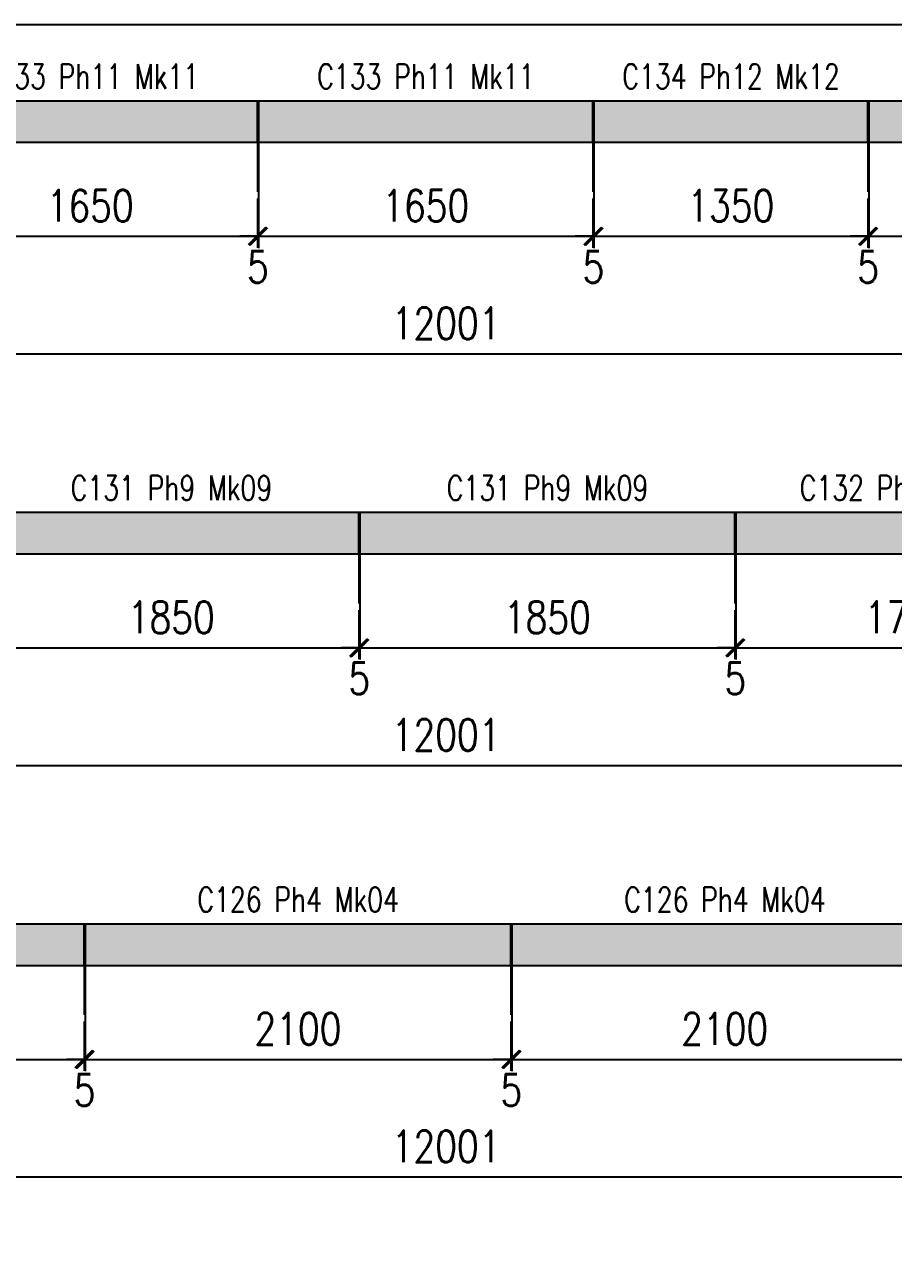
# Model space of a CAD drawing. Header units: millimetres. Extents: x -56 to 421004, y -1 to 91234.
# Drawn here: x 142678 to 146962, y 71747 to 77834 of the extents above; entities that cross this region are included whole.
import ezdxf
from ezdxf.enums import TextEntityAlignment as Align

# ---------------------------------------------------------------- set-up
doc = ezdxf.new("R2010")
doc.units = ezdxf.units.MM
doc.styles.add('EasyCutStyle', font='romans.shx', dxfattribs={"width": 0.8})
doc.styles.add('EasyCutStyleOptimezeBars', font='Romans.shx', dxfattribs={"width": 0.8})
doc.dimstyles.new('EasyCutDimOptimezeBars', dxfattribs={"dimscale": 57.971, "dimtxt": 2.7, "dimasz": 1.5, "dimexe": 1, "dimexo": 0, "dimgap": 1.25, "dimtad": 1, "dimdec": 1, "dimrnd": 0.5, "dimzin": 12, "dimdsep": 46, "dimtxsty": 'EasyCutStyleOptimezeBars', "dimblk": 'ARCHTICK', "dimblk1": 'ARCHTICK', "dimblk2": 'ARCHTICK', "dimcen": 1, "dimdle": 1, "dimclrd": 1, "dimclre": 1, "dimclrt": 3, "dimadec": 3, "dimazin": 0, "dimtfac": 1, "dimtdec": 1, "dimtix": 1, "dimtmove": 0, "dimatfit": 3, "dimfxl": 1, "dimtfill": 1, "dimtolj": 1, "dimtzin": 0, "dimarcsym": 0})

# ---------------------------------------------------------------- blocks, each defined once
blk = doc.blocks.new('_ArchTick')
at = {"color": 0, "linetype": 'ByBlock', "const_width": 0.15}
blk.add_lwpolyline([(-0.5, -0.5), (0.5, 0.5)], dxfattribs=at)
blk = doc.blocks.new('*D722')
at = {"color": 1, "lineweight": -2}
for p, q in [((142175.9, 77254.4), (142175.9, 76732.6)), ((143825.9, 77254.4), (143825.9, 76732.6)), ((142117.9, 76790.6), (143883.9, 76790.6))]:
    blk.add_line(p, q, dxfattribs=at)
at = {"layer": 'Defpoints', "color": 0}
for p in [(142175.9, 77254.4), (143825.9, 77254.4), (143825.9, 76790.6)]:
    blk.add_point(p, dxfattribs=at)
at = {"color": 1, "lineweight": -2, "xscale": 86.9637, "yscale": 86.9637, "zscale": 86.9637, "rotation": 180}
blk.add_blockref('_ArchTick', (142175.9, 76790.6), dxfattribs=at)
at = {"color": 1, "lineweight": -2, "xscale": 86.9637, "yscale": 86.9637, "zscale": 86.9637}
blk.add_blockref('_ArchTick', (143825.9, 76790.6), dxfattribs=at)
at = {"color": 3, "insert": (143000.9, 76941.3), "char_height": 156.53, "attachment_point": 5, "style": 'EasyCutStyleOptimezeBars', "bg_fill": 3, "box_fill_scale": 1.1, "bg_fill_color": 256, "bg_fill_true_color": 13158600, "bg_fill_transparency": 9501052}
blk.add_mtext('\\A1;1650', dxfattribs=at)
blk = doc.blocks.new('*D723')
at = {"color": 1, "lineweight": -2}
for p, q in [((143825.9, 77254.4), (143825.9, 76732.6)), ((143830.9, 77254.4), (143830.9, 76732.6)), ((143825.9, 76790.6), (143738.9, 76790.6)), ((143825.9, 76790.6), (143830.9, 76790.6)), ((143830.9, 76790.6), (143917.9, 76790.6))]:
    blk.add_line(p, q, dxfattribs=at)
at = {"layer": 'Defpoints', "color": 0}
for p in [(143825.9, 77254.4), (143830.9, 77254.4), (143830.9, 76790.6)]:
    blk.add_point(p, dxfattribs=at)
at = {"color": 1, "lineweight": -2, "xscale": 86.9637, "yscale": 86.9637, "zscale": 86.9637}
blk.add_blockref('_ArchTick', (143825.9, 76790.6), dxfattribs=at)
at = {"color": 1, "lineweight": -2, "xscale": 86.9637, "yscale": 86.9637, "zscale": 86.9637, "rotation": 180}
blk.add_blockref('_ArchTick', (143830.9, 76790.6), dxfattribs=at)
at = {"color": 3, "char_height": 156.53, "attachment_point": 5, "style": 'EasyCutStyleOptimezeBars', "bg_fill": 3, "box_fill_scale": 1.1, "bg_fill_color": 256, "bg_fill_true_color": 13158600}
for s, insert, bg_fill_transparency in [('\\A1;', (143828.4, 76993.5), 10895408), ('\\A1;5', (143828.4, 76639.8), 9501092)]:
    blk.add_mtext(s, dxfattribs=dict(at, insert=insert, bg_fill_transparency=bg_fill_transparency))
blk = doc.blocks.new('*D724')
at = {"color": 1, "lineweight": -2}
for p, q in [((143830.9, 77254.4), (143830.9, 76732.6)), ((145480.9, 77254.4), (145480.9, 76732.6)), ((143772.9, 76790.6), (145538.9, 76790.6))]:
    blk.add_line(p, q, dxfattribs=at)
at = {"layer": 'Defpoints', "color": 0}
for p in [(143830.9, 77254.4), (145480.9, 77254.4), (145480.9, 76790.6)]:
    blk.add_point(p, dxfattribs=at)
at = {"color": 1, "lineweight": -2, "xscale": 86.9637, "yscale": 86.9637, "zscale": 86.9637, "rotation": 180}
blk.add_blockref('_ArchTick', (143830.9, 76790.6), dxfattribs=at)
at = {"color": 1, "lineweight": -2, "xscale": 86.9637, "yscale": 86.9637, "zscale": 86.9637}
blk.add_blockref('_ArchTick', (145480.9, 76790.6), dxfattribs=at)
at = {"color": 3, "insert": (144655.9, 76941.3), "char_height": 156.53, "attachment_point": 5, "style": 'EasyCutStyleOptimezeBars', "bg_fill": 3, "box_fill_scale": 1.1, "bg_fill_color": 256, "bg_fill_true_color": 13158600, "bg_fill_transparency": 10910204}
blk.add_mtext('\\A1;1650', dxfattribs=at)
blk = doc.blocks.new('*D725')
at = {"color": 1, "lineweight": -2}
for p, q in [((145480.9, 77254.4), (145480.9, 76732.6)), ((145485.9, 77254.4), (145485.9, 76732.6)), ((145480.9, 76790.6), (145393.9, 76790.6)), ((145480.9, 76790.6), (145485.9, 76790.6)), ((145485.9, 76790.6), (145572.9, 76790.6))]:
    blk.add_line(p, q, dxfattribs=at)
at = {"layer": 'Defpoints', "color": 0}
for p in [(145480.9, 77254.4), (145485.9, 77254.4), (145485.9, 76790.6)]:
    blk.add_point(p, dxfattribs=at)
at = {"color": 1, "lineweight": -2, "xscale": 86.9637, "yscale": 86.9637, "zscale": 86.9637}
blk.add_blockref('_ArchTick', (145480.9, 76790.6), dxfattribs=at)
at = {"color": 1, "lineweight": -2, "xscale": 86.9637, "yscale": 86.9637, "zscale": 86.9637, "rotation": 180}
blk.add_blockref('_ArchTick', (145485.9, 76790.6), dxfattribs=at)
at = {"color": 3, "char_height": 156.53, "attachment_point": 5, "style": 'EasyCutStyleOptimezeBars', "bg_fill": 3, "box_fill_scale": 1.1, "bg_fill_color": 256, "bg_fill_true_color": 13158600}
for s, insert, bg_fill_transparency in [('\\A1;', (145483.4, 76993.5), 9501568), ('\\A1;5', (145483.4, 76639.8), 0)]:
    blk.add_mtext(s, dxfattribs=dict(at, insert=insert, bg_fill_transparency=bg_fill_transparency))
blk = doc.blocks.new('*D726')
at = {"color": 1, "lineweight": -2}
for p, q in [((145485.9, 77254.4), (145485.9, 76732.6)), ((146835.9, 77254.4), (146835.9, 76732.6)), ((145427.9, 76790.6), (146893.9, 76790.6))]:
    blk.add_line(p, q, dxfattribs=at)
at = {"layer": 'Defpoints', "color": 0}
for p in [(145485.9, 77254.4), (146835.9, 77254.4), (146835.9, 76790.6)]:
    blk.add_point(p, dxfattribs=at)
at = {"color": 1, "lineweight": -2, "xscale": 86.9637, "yscale": 86.9637, "zscale": 86.9637, "rotation": 180}
blk.add_blockref('_ArchTick', (145485.9, 76790.6), dxfattribs=at)
at = {"color": 1, "lineweight": -2, "xscale": 86.9637, "yscale": 86.9637, "zscale": 86.9637}
blk.add_blockref('_ArchTick', (146835.9, 76790.6), dxfattribs=at)
at = {"color": 3, "insert": (146160.9, 76941.3), "char_height": 156.53, "attachment_point": 5, "style": 'EasyCutStyleOptimezeBars', "bg_fill": 3, "box_fill_scale": 1.1, "bg_fill_color": 256, "bg_fill_true_color": 13158600, "bg_fill_transparency": 10922368}
blk.add_mtext('\\A1;1350', dxfattribs=at)
blk = doc.blocks.new('*D727')
at = {"color": 1, "lineweight": -2}
for p, q in [((146835.9, 77254.4), (146835.9, 76732.6)), ((146840.9, 77254.4), (146840.9, 76732.6)), ((146835.9, 76790.6), (146748.9, 76790.6)), ((146835.9, 76790.6), (146840.9, 76790.6)), ((146840.9, 76790.6), (146927.9, 76790.6))]:
    blk.add_line(p, q, dxfattribs=at)
at = {"layer": 'Defpoints', "color": 0}
for p in [(146835.9, 77254.4), (146840.9, 77254.4), (146840.9, 76790.6)]:
    blk.add_point(p, dxfattribs=at)
at = {"color": 1, "lineweight": -2, "xscale": 86.9637, "yscale": 86.9637, "zscale": 86.9637}
blk.add_blockref('_ArchTick', (146835.9, 76790.6), dxfattribs=at)
at = {"color": 1, "lineweight": -2, "xscale": 86.9637, "yscale": 86.9637, "zscale": 86.9637, "rotation": 180}
blk.add_blockref('_ArchTick', (146840.9, 76790.6), dxfattribs=at)
at = {"color": 3, "char_height": 156.53, "attachment_point": 5, "style": 'EasyCutStyleOptimezeBars', "bg_fill": 3, "box_fill_scale": 1.1, "bg_fill_color": 256, "bg_fill_true_color": 13158600}
for s, insert, bg_fill_transparency in [('\\A1;', (146838.4, 76993.5), 10931644), ('\\A1;5', (146838.4, 76639.8), 10928192)]:
    blk.add_mtext(s, dxfattribs=dict(at, insert=insert, bg_fill_transparency=bg_fill_transparency))
blk = doc.blocks.new('*D728')
at = {"color": 1, "lineweight": -2}
for p, q in [((146840.9, 77254.4), (146840.9, 76732.6)), ((148190.9, 77254.4), (148190.9, 76732.6)), ((146782.9, 76790.6), (148248.9, 76790.6))]:
    blk.add_line(p, q, dxfattribs=at)
at = {"layer": 'Defpoints', "color": 0}
for p in [(146840.9, 77254.4), (148190.9, 77254.4), (148190.9, 76790.6)]:
    blk.add_point(p, dxfattribs=at)
at = {"color": 1, "lineweight": -2, "xscale": 86.9637, "yscale": 86.9637, "zscale": 86.9637, "rotation": 180}
blk.add_blockref('_ArchTick', (146840.9, 76790.6), dxfattribs=at)
at = {"color": 1, "lineweight": -2, "xscale": 86.9637, "yscale": 86.9637, "zscale": 86.9637}
blk.add_blockref('_ArchTick', (148190.9, 76790.6), dxfattribs=at)
at = {"color": 3, "insert": (147515.9, 76941.3), "char_height": 156.53, "attachment_point": 5, "style": 'EasyCutStyleOptimezeBars', "bg_fill": 3, "box_fill_scale": 1.1, "bg_fill_color": 256, "bg_fill_true_color": 13158600, "bg_fill_transparency": 4259909}
blk.add_mtext('\\A1;1350', dxfattribs=at)
blk = doc.blocks.new('*D734')
at = {"color": 1, "lineweight": -2}
for p, q in [((138755.9, 77254.4), (138755.9, 76152.8)), ((150756.9, 77254.4), (150756.9, 76152.8)), ((138697.9, 76210.8), (150814.9, 76210.8))]:
    blk.add_line(p, q, dxfattribs=at)
at = {"layer": 'Defpoints', "color": 0}
for p in [(138755.9, 77254.4), (150756.9, 77254.4), (150756.9, 76210.8)]:
    blk.add_point(p, dxfattribs=at)
at = {"color": 1, "lineweight": -2, "xscale": 86.9637, "yscale": 86.9637, "zscale": 86.9637, "rotation": 180}
blk.add_blockref('_ArchTick', (138755.9, 76210.8), dxfattribs=at)
at = {"color": 1, "lineweight": -2, "xscale": 86.9637, "yscale": 86.9637, "zscale": 86.9637}
blk.add_blockref('_ArchTick', (150756.9, 76210.8), dxfattribs=at)
at = {"color": 3, "insert": (144756.4, 76361.5), "char_height": 156.53, "attachment_point": 5, "style": 'EasyCutStyleOptimezeBars', "bg_fill": 3, "box_fill_scale": 1.1, "bg_fill_color": 256, "bg_fill_true_color": 13158600, "bg_fill_transparency": 11020528}
blk.add_mtext('\\A1;12001', dxfattribs=at)
blk = doc.blocks.new('*D741')
at = {"color": 1, "lineweight": -2}
for p, q in [((142475.9, 75225.2), (142475.9, 74703.4)), ((144325.9, 75225.2), (144325.9, 74703.4)), ((142417.9, 74761.4), (144383.9, 74761.4))]:
    blk.add_line(p, q, dxfattribs=at)
at = {"layer": 'Defpoints', "color": 0}
for p in [(142475.9, 75225.2), (144325.9, 75225.2), (144325.9, 74761.4)]:
    blk.add_point(p, dxfattribs=at)
at = {"color": 1, "lineweight": -2, "xscale": 86.9637, "yscale": 86.9637, "zscale": 86.9637, "rotation": 180}
blk.add_blockref('_ArchTick', (142475.9, 74761.4), dxfattribs=at)
at = {"color": 1, "lineweight": -2, "xscale": 86.9637, "yscale": 86.9637, "zscale": 86.9637}
blk.add_blockref('_ArchTick', (144325.9, 74761.4), dxfattribs=at)
at = {"color": 3, "insert": (143400.9, 74912.1), "char_height": 156.53, "attachment_point": 5, "style": 'EasyCutStyleOptimezeBars', "bg_fill": 3, "box_fill_scale": 1.1, "bg_fill_color": 256, "bg_fill_true_color": 13158600, "bg_fill_transparency": 11542624}
blk.add_mtext('\\A1;1850', dxfattribs=at)
blk = doc.blocks.new('*D742')
at = {"color": 1, "lineweight": -2}
for p, q in [((144325.9, 75225.2), (144325.9, 74703.4)), ((144330.9, 75225.2), (144330.9, 74703.4)), ((144325.9, 74761.4), (144238.9, 74761.4)), ((144325.9, 74761.4), (144330.9, 74761.4)), ((144330.9, 74761.4), (144417.9, 74761.4))]:
    blk.add_line(p, q, dxfattribs=at)
at = {"layer": 'Defpoints', "color": 0}
for p in [(144325.9, 75225.2), (144330.9, 75225.2), (144330.9, 74761.4)]:
    blk.add_point(p, dxfattribs=at)
at = {"color": 1, "lineweight": -2, "xscale": 86.9637, "yscale": 86.9637, "zscale": 86.9637}
blk.add_blockref('_ArchTick', (144325.9, 74761.4), dxfattribs=at)
at = {"color": 1, "lineweight": -2, "xscale": 86.9637, "yscale": 86.9637, "zscale": 86.9637, "rotation": 180}
blk.add_blockref('_ArchTick', (144330.9, 74761.4), dxfattribs=at)
at = {"color": 3, "char_height": 156.53, "attachment_point": 5, "style": 'EasyCutStyleOptimezeBars', "bg_fill": 3, "box_fill_scale": 1.1, "bg_fill_color": 256, "bg_fill_true_color": 13158600}
for s, insert, bg_fill_transparency in [('\\A1;', (144328.4, 74964.3), 11553744), ('\\A1;5', (144328.4, 74610.7), 0)]:
    blk.add_mtext(s, dxfattribs=dict(at, insert=insert, bg_fill_transparency=bg_fill_transparency))
blk = doc.blocks.new('*D743')
at = {"color": 1, "lineweight": -2}
for p, q in [((144330.9, 75225.2), (144330.9, 74703.4)), ((146180.9, 75225.2), (146180.9, 74703.4)), ((144272.9, 74761.4), (146238.9, 74761.4))]:
    blk.add_line(p, q, dxfattribs=at)
at = {"layer": 'Defpoints', "color": 0}
for p in [(144330.9, 75225.2), (146180.9, 75225.2), (146180.9, 74761.4)]:
    blk.add_point(p, dxfattribs=at)
at = {"color": 1, "lineweight": -2, "xscale": 86.9637, "yscale": 86.9637, "zscale": 86.9637, "rotation": 180}
blk.add_blockref('_ArchTick', (144330.9, 74761.4), dxfattribs=at)
at = {"color": 1, "lineweight": -2, "xscale": 86.9637, "yscale": 86.9637, "zscale": 86.9637}
blk.add_blockref('_ArchTick', (146180.9, 74761.4), dxfattribs=at)
at = {"color": 3, "insert": (145255.9, 74912.1), "char_height": 156.53, "attachment_point": 5, "style": 'EasyCutStyleOptimezeBars', "bg_fill": 3, "box_fill_scale": 1.1, "bg_fill_color": 256, "bg_fill_true_color": 13158600, "bg_fill_transparency": 4837207}
blk.add_mtext('\\A1;1850', dxfattribs=at)
blk = doc.blocks.new('*D744')
at = {"color": 1, "lineweight": -2}
for p, q in [((146180.9, 75225.2), (146180.9, 74703.4)), ((146185.9, 75225.2), (146185.9, 74703.4)), ((146180.9, 74761.4), (146093.9, 74761.4)), ((146180.9, 74761.4), (146185.9, 74761.4)), ((146185.9, 74761.4), (146272.9, 74761.4))]:
    blk.add_line(p, q, dxfattribs=at)
at = {"layer": 'Defpoints', "color": 0}
for p in [(146180.9, 75225.2), (146185.9, 75225.2), (146185.9, 74761.4)]:
    blk.add_point(p, dxfattribs=at)
at = {"color": 1, "lineweight": -2, "xscale": 86.9637, "yscale": 86.9637, "zscale": 86.9637}
blk.add_blockref('_ArchTick', (146180.9, 74761.4), dxfattribs=at)
at = {"color": 1, "lineweight": -2, "xscale": 86.9637, "yscale": 86.9637, "zscale": 86.9637, "rotation": 180}
blk.add_blockref('_ArchTick', (146185.9, 74761.4), dxfattribs=at)
at = {"color": 3, "char_height": 156.53, "attachment_point": 5, "style": 'EasyCutStyleOptimezeBars', "bg_fill": 3, "box_fill_scale": 1.1, "bg_fill_color": 256, "bg_fill_true_color": 13158600}
for s, insert, bg_fill_transparency in [('\\A1;', (146183.4, 74964.3), 4837207), ('\\A1;5', (146183.4, 74610.7), 0)]:
    blk.add_mtext(s, dxfattribs=dict(at, insert=insert, bg_fill_transparency=bg_fill_transparency))
blk = doc.blocks.new('*D745')
at = {"color": 1, "lineweight": -2}
for p, q in [((146185.9, 75225.2), (146185.9, 74703.4)), ((147885.9, 75225.2), (147885.9, 74703.4)), ((146127.9, 74761.4), (147943.9, 74761.4))]:
    blk.add_line(p, q, dxfattribs=at)
at = {"layer": 'Defpoints', "color": 0}
for p in [(146185.9, 75225.2), (147885.9, 75225.2), (147885.9, 74761.4)]:
    blk.add_point(p, dxfattribs=at)
at = {"color": 1, "lineweight": -2, "xscale": 86.9637, "yscale": 86.9637, "zscale": 86.9637, "rotation": 180}
blk.add_blockref('_ArchTick', (146185.9, 74761.4), dxfattribs=at)
at = {"color": 1, "lineweight": -2, "xscale": 86.9637, "yscale": 86.9637, "zscale": 86.9637}
blk.add_blockref('_ArchTick', (147885.9, 74761.4), dxfattribs=at)
at = {"color": 3, "insert": (147035.9, 74912.1), "char_height": 156.53, "attachment_point": 5, "style": 'EasyCutStyleOptimezeBars', "bg_fill": 3, "box_fill_scale": 1.1, "bg_fill_color": 256, "bg_fill_true_color": 13158600, "bg_fill_transparency": 11580880}
blk.add_mtext('\\A1;1700', dxfattribs=at)
blk = doc.blocks.new('*D751')
at = {"color": 1, "lineweight": -2}
for p, q in [((138755.9, 75225.2), (138755.9, 74123.7)), ((150756.9, 75225.2), (150756.9, 74123.7)), ((138697.9, 74181.7), (150814.9, 74181.7))]:
    blk.add_line(p, q, dxfattribs=at)
at = {"layer": 'Defpoints', "color": 0}
for p in [(138755.9, 75225.2), (150756.9, 75225.2), (150756.9, 74181.7)]:
    blk.add_point(p, dxfattribs=at)
at = {"color": 1, "lineweight": -2, "xscale": 86.9637, "yscale": 86.9637, "zscale": 86.9637, "rotation": 180}
blk.add_blockref('_ArchTick', (138755.9, 74181.7), dxfattribs=at)
at = {"color": 1, "lineweight": -2, "xscale": 86.9637, "yscale": 86.9637, "zscale": 86.9637}
blk.add_blockref('_ArchTick', (150756.9, 74181.7), dxfattribs=at)
at = {"color": 3, "insert": (144756.4, 74332.4), "char_height": 156.53, "attachment_point": 5, "style": 'EasyCutStyleOptimezeBars', "bg_fill": 3, "box_fill_scale": 1.1, "bg_fill_color": 256, "bg_fill_true_color": 13158600, "bg_fill_transparency": 0}
blk.add_mtext('\\A1;12001', dxfattribs=at)
blk = doc.blocks.new('*D756')
at = {"color": 1, "lineweight": -2}
for p, q in [((140870.9, 73196.1), (140870.9, 72674.3)), ((142970.9, 73196.1), (142970.9, 72674.3)), ((140812.9, 72732.3), (143028.9, 72732.3))]:
    blk.add_line(p, q, dxfattribs=at)
at = {"layer": 'Defpoints', "color": 0}
for p in [(140870.9, 73196.1), (142970.9, 73196.1), (142970.9, 72732.3)]:
    blk.add_point(p, dxfattribs=at)
at = {"color": 1, "lineweight": -2, "xscale": 86.9637, "yscale": 86.9637, "zscale": 86.9637, "rotation": 180}
blk.add_blockref('_ArchTick', (140870.9, 72732.3), dxfattribs=at)
at = {"color": 1, "lineweight": -2, "xscale": 86.9637, "yscale": 86.9637, "zscale": 86.9637}
blk.add_blockref('_ArchTick', (142970.9, 72732.3), dxfattribs=at)
at = {"color": 3, "insert": (141920.9, 72883), "char_height": 156.53, "attachment_point": 5, "style": 'EasyCutStyleOptimezeBars', "bg_fill": 3, "box_fill_scale": 1.1, "bg_fill_color": 256, "bg_fill_true_color": 13158600, "bg_fill_transparency": 3170764}
blk.add_mtext('\\A1;2100', dxfattribs=at)
blk = doc.blocks.new('*D757')
at = {"color": 1, "lineweight": -2}
for p, q in [((142970.9, 73196.1), (142970.9, 72674.3)), ((142975.9, 73196.1), (142975.9, 72674.3)), ((142970.9, 72732.3), (142883.9, 72732.3)), ((142970.9, 72732.3), (142975.9, 72732.3)), ((142975.9, 72732.3), (143062.9, 72732.3))]:
    blk.add_line(p, q, dxfattribs=at)
at = {"layer": 'Defpoints', "color": 0}
for p in [(142970.9, 73196.1), (142975.9, 73196.1), (142975.9, 72732.3)]:
    blk.add_point(p, dxfattribs=at)
at = {"color": 1, "lineweight": -2, "xscale": 86.9637, "yscale": 86.9637, "zscale": 86.9637}
blk.add_blockref('_ArchTick', (142970.9, 72732.3), dxfattribs=at)
at = {"color": 1, "lineweight": -2, "xscale": 86.9637, "yscale": 86.9637, "zscale": 86.9637, "rotation": 180}
blk.add_blockref('_ArchTick', (142975.9, 72732.3), dxfattribs=at)
at = {"color": 3, "char_height": 156.53, "attachment_point": 5, "style": 'EasyCutStyleOptimezeBars', "bg_fill": 3, "box_fill_scale": 1.1, "bg_fill_color": 256, "bg_fill_true_color": 13158600}
for s, insert, bg_fill_transparency in [('\\A1;', (142973.4, 72935.2), 8755408), ('\\A1;5', (142973.4, 72581.5), 0)]:
    blk.add_mtext(s, dxfattribs=dict(at, insert=insert, bg_fill_transparency=bg_fill_transparency))
blk = doc.blocks.new('*D758')
at = {"color": 1, "lineweight": -2}
for p, q in [((142975.9, 73196.1), (142975.9, 72674.3)), ((145075.9, 73196.1), (145075.9, 72674.3)), ((142917.9, 72732.3), (145133.9, 72732.3))]:
    blk.add_line(p, q, dxfattribs=at)
at = {"layer": 'Defpoints', "color": 0}
for p in [(142975.9, 73196.1), (145075.9, 73196.1), (145075.9, 72732.3)]:
    blk.add_point(p, dxfattribs=at)
at = {"color": 1, "lineweight": -2, "xscale": 86.9637, "yscale": 86.9637, "zscale": 86.9637, "rotation": 180}
blk.add_blockref('_ArchTick', (142975.9, 72732.3), dxfattribs=at)
at = {"color": 1, "lineweight": -2, "xscale": 86.9637, "yscale": 86.9637, "zscale": 86.9637}
blk.add_blockref('_ArchTick', (145075.9, 72732.3), dxfattribs=at)
at = {"color": 3, "insert": (144025.9, 72883), "char_height": 156.53, "attachment_point": 5, "style": 'EasyCutStyleOptimezeBars', "bg_fill": 3, "box_fill_scale": 1.1, "bg_fill_color": 256, "bg_fill_true_color": 13158600, "bg_fill_transparency": 3189120}
blk.add_mtext('\\A1;2100', dxfattribs=at)
blk = doc.blocks.new('*D759')
at = {"color": 1, "lineweight": -2}
for p, q in [((145075.9, 73196.1), (145075.9, 72674.3)), ((145080.9, 73196.1), (145080.9, 72674.3)), ((145075.9, 72732.3), (144988.9, 72732.3)), ((145075.9, 72732.3), (145080.9, 72732.3)), ((145080.9, 72732.3), (145167.9, 72732.3))]:
    blk.add_line(p, q, dxfattribs=at)
at = {"layer": 'Defpoints', "color": 0}
for p in [(145075.9, 73196.1), (145080.9, 73196.1), (145080.9, 72732.3)]:
    blk.add_point(p, dxfattribs=at)
at = {"color": 1, "lineweight": -2, "xscale": 86.9637, "yscale": 86.9637, "zscale": 86.9637}
blk.add_blockref('_ArchTick', (145075.9, 72732.3), dxfattribs=at)
at = {"color": 1, "lineweight": -2, "xscale": 86.9637, "yscale": 86.9637, "zscale": 86.9637, "rotation": 180}
blk.add_blockref('_ArchTick', (145080.9, 72732.3), dxfattribs=at)
at = {"color": 3, "char_height": 156.53, "attachment_point": 5, "style": 'EasyCutStyleOptimezeBars', "bg_fill": 3, "box_fill_scale": 1.1, "bg_fill_color": 256, "bg_fill_true_color": 13158600}
for s, insert, bg_fill_transparency in [('\\A1;', (145078.4, 72935.2), 3198396), ('\\A1;5', (145078.4, 72581.5), 3194944)]:
    blk.add_mtext(s, dxfattribs=dict(at, insert=insert, bg_fill_transparency=bg_fill_transparency))
blk = doc.blocks.new('*D760')
at = {"color": 1, "lineweight": -2}
for p, q in [((145080.9, 73196.1), (145080.9, 72674.3)), ((147180.9, 73196.1), (147180.9, 72674.3)), ((145022.9, 72732.3), (147238.9, 72732.3))]:
    blk.add_line(p, q, dxfattribs=at)
at = {"layer": 'Defpoints', "color": 0}
for p in [(145080.9, 73196.1), (147180.9, 73196.1), (147180.9, 72732.3)]:
    blk.add_point(p, dxfattribs=at)
at = {"color": 1, "lineweight": -2, "xscale": 86.9637, "yscale": 86.9637, "zscale": 86.9637, "rotation": 180}
blk.add_blockref('_ArchTick', (145080.9, 72732.3), dxfattribs=at)
at = {"color": 1, "lineweight": -2, "xscale": 86.9637, "yscale": 86.9637, "zscale": 86.9637}
blk.add_blockref('_ArchTick', (147180.9, 72732.3), dxfattribs=at)
at = {"color": 3, "insert": (146130.9, 72883), "char_height": 156.53, "attachment_point": 5, "style": 'EasyCutStyleOptimezeBars', "bg_fill": 3, "box_fill_scale": 1.1, "bg_fill_color": 256, "bg_fill_true_color": 13158600, "bg_fill_transparency": 4259909}
blk.add_mtext('\\A1;2100', dxfattribs=at)
blk = doc.blocks.new('*D766')
at = {"color": 1, "lineweight": -2}
for p, q in [((138755.9, 73196.1), (138755.9, 72094.5)), ((150756.9, 73196.1), (150756.9, 72094.5)), ((138697.9, 72152.5), (150814.9, 72152.5))]:
    blk.add_line(p, q, dxfattribs=at)
at = {"layer": 'Defpoints', "color": 0}
for p in [(138755.9, 73196.1), (150756.9, 73196.1), (150756.9, 72152.5)]:
    blk.add_point(p, dxfattribs=at)
at = {"color": 1, "lineweight": -2, "xscale": 86.9637, "yscale": 86.9637, "zscale": 86.9637, "rotation": 180}
blk.add_blockref('_ArchTick', (138755.9, 72152.5), dxfattribs=at)
at = {"color": 1, "lineweight": -2, "xscale": 86.9637, "yscale": 86.9637, "zscale": 86.9637}
blk.add_blockref('_ArchTick', (150756.9, 72152.5), dxfattribs=at)
at = {"color": 3, "insert": (144756.4, 72303.2), "char_height": 156.53, "attachment_point": 5, "style": 'EasyCutStyleOptimezeBars', "bg_fill": 3, "box_fill_scale": 1.1, "bg_fill_color": 256, "bg_fill_true_color": 13158600, "bg_fill_transparency": 8756956}
blk.add_mtext('\\A1;12001', dxfattribs=at)

msp = doc.modelspace()

# ---------------------------------------------------------------- linework, layer by layer
at = {"color": 5}
msp.add_lwpolyline([(134117.84, 65659.21), (151336.65, 65659.21), (151336.65, 77834.13), (134117.84, 77834.13)], close=True, dxfattribs=at)
at = {"color": 231, "true_color": 0xfd58be}
for points in [[(138755.9, 77254.37), (150756.9, 77254.37), (150756.9, 77457.29), (138755.9, 77457.29)], [(138755.9, 75225.22), (150756.9, 75225.22), (150756.9, 75428.13), (138755.9, 75428.13)], [(138755.9, 73196.06), (150756.9, 73196.06), (150756.9, 73398.98), (138755.9, 73398.98)]]:
    msp.add_lwpolyline(points, close=True, dxfattribs=at)
at = {"color": 7}
for points in [[(142175.9, 77254.37), (143825.9, 77254.37), (143825.9, 77457.29), (142175.9, 77457.29)], [(143830.9, 77254.37), (145480.9, 77254.37), (145480.9, 77457.29), (143830.9, 77457.29)], [(145485.9, 77254.37), (146835.9, 77254.37), (146835.9, 77457.29), (145485.9, 77457.29)], [(146840.9, 77254.37), (148190.9, 77254.37), (148190.9, 77457.29), (146840.9, 77457.29)], [(142475.9, 75225.22), (144325.9, 75225.22), (144325.9, 75428.13), (142475.9, 75428.13)], [(144330.9, 75225.22), (146180.9, 75225.22), (146180.9, 75428.13), (144330.9, 75428.13)], [(146185.9, 75225.22), (147885.9, 75225.22), (147885.9, 75428.13), (146185.9, 75428.13)], [(140870.9, 73196.06), (142970.9, 73196.06), (142970.9, 73398.98), (140870.9, 73398.98)], [(142975.9, 73196.06), (145075.9, 73196.06), (145075.9, 73398.98), (142975.9, 73398.98)], [(145080.9, 73196.06), (147180.9, 73196.06), (147180.9, 73398.98), (145080.9, 73398.98)]]:
    msp.add_lwpolyline(points, close=True, dxfattribs=at)
at = {"color": 44, "true_color": 0x9b7917}
for points in [[(142175.9, 77254.37), (143825.9, 77254.37), (142175.9, 77457.29), (143825.9, 77457.29)], [(143830.9, 77254.37), (145480.9, 77254.37), (143830.9, 77457.29), (145480.9, 77457.29)]]:
    msp.add_solid(points, dxfattribs=at)
at = {"color": 44, "true_color": 0x976517}
for points in [[(145485.9, 77254.37), (146835.9, 77254.37), (145485.9, 77457.29), (146835.9, 77457.29)], [(146840.9, 77254.37), (148190.9, 77254.37), (146840.9, 77457.29), (148190.9, 77457.29)]]:
    msp.add_solid(points, dxfattribs=at)
at = {"color": 54, "true_color": 0x9f8817}
for points in [[(142475.9, 75225.22), (144325.9, 75225.22), (142475.9, 75428.13), (144325.9, 75428.13)], [(144330.9, 75225.22), (146180.9, 75225.22), (144330.9, 75428.13), (146180.9, 75428.13)]]:
    msp.add_solid(points, dxfattribs=at)
at = {"color": 44, "true_color": 0x9c7d17}
msp.add_solid([(146185.9, 75225.22), (147885.9, 75225.22), (146185.9, 75428.13), (147885.9, 75428.13)], dxfattribs=at)
at = {"color": 54, "true_color": 0xa39a17}
for points in [[(140870.9, 73196.06), (142970.9, 73196.06), (140870.9, 73398.98), (142970.9, 73398.98)], [(142975.9, 73196.06), (145075.9, 73196.06), (142975.9, 73398.98), (145075.9, 73398.98)], [(145080.9, 73196.06), (147180.9, 73196.06), (145080.9, 73398.98), (147180.9, 73398.98)]]:
    msp.add_solid(points, dxfattribs=at)

# ---------------------------------------------------------------- texts
at = {"style": 'EasyCutStyle', "width": 0.75}
for s, p in [('C133 Ph11 Mk11', (143001.9, 77518.16)), ('C133 Ph11 Mk11', (144656.9, 77518.16)), ('C134 Ph12 Mk12', (146161.9, 77518.16)), ('C131 Ph9 Mk09', (143401.9, 75489.01)), ('C131 Ph9 Mk09', (145256.9, 75489.01)), ('C132 Ph10 Mk10', (147036.9, 75489.01)), ('C126 Ph4 Mk04', (144026.9, 73459.85)), ('C126 Ph4 Mk04', (146131.9, 73459.85))]:
    msp.add_text(s, height=121.7492, dxfattribs=at).set_placement(p, align=Align.CENTER)

# ---------------------------------------------------------------- next in the draw order: dimensions: what is measured, and where the dimension line sits
for base, p1, p2, picture, middle in [((143825.9, 76790.56), (142175.9, 77254.37), (143825.9, 77254.37), '*D722', (143000.9, 76941.3)), ((144325.9, 74761.41), (142475.9, 75225.22), (144325.9, 75225.22), '*D741', (143400.9, 74912.15)), ((142970.9, 72732.26), (140870.9, 73196.06), (142970.9, 73196.06), '*D756', (141920.9, 72882.99))]:
    dim = msp.add_linear_dim(base=base, p1=p1, p2=p2, dimstyle='EasyCutDimOptimezeBars', override={"dimscale": 57.9758, "dimtad": 1})
    dim.commit()
    dim.dimension.update_dxf_attribs({"geometry": picture, "text_midpoint": middle})

# ---------------------------------------------------------------- next in the draw order: dimensions: what is measured, and where the dimension line sits
for base, p1, p2, picture, middle in [((143830.9, 76790.56), (143825.9, 77254.37), (143830.9, 77254.37), '*D723', (143828.4, 76790.56)), ((144330.9, 74761.41), (144325.9, 75225.22), (144330.9, 75225.22), '*D742', (144328.4, 74761.41)), ((142975.9, 72732.26), (142970.9, 73196.06), (142975.9, 73196.06), '*D757', (142973.4, 72732.26))]:
    dim = msp.add_linear_dim(base=base, p1=p1, p2=p2, text='\\X<>', dimstyle='EasyCutDimOptimezeBars', override={"dimscale": 57.9758})
    dim.commit()
    dim.dimension.update_dxf_attribs({"geometry": picture, "text_midpoint": middle})

# ---------------------------------------------------------------- next in the draw order: dimensions: what is measured, and where the dimension line sits
for base, p1, p2, picture, middle in [((145480.9, 76790.56), (143830.9, 77254.37), (145480.9, 77254.37), '*D724', (144655.9, 76941.3)), ((146180.9, 74761.41), (144330.9, 75225.22), (146180.9, 75225.22), '*D743', (145255.9, 74912.15)), ((145075.9, 72732.26), (142975.9, 73196.06), (145075.9, 73196.06), '*D758', (144025.9, 72882.99))]:
    dim = msp.add_linear_dim(base=base, p1=p1, p2=p2, dimstyle='EasyCutDimOptimezeBars', override={"dimscale": 57.9758, "dimtad": 1})
    dim.commit()
    dim.dimension.update_dxf_attribs({"geometry": picture, "text_midpoint": middle})

# ---------------------------------------------------------------- next in the draw order: dimensions: what is measured, and where the dimension line sits
for base, p1, p2, picture, middle in [((145485.9, 76790.56), (145480.9, 77254.37), (145485.9, 77254.37), '*D725', (145483.4, 76790.56)), ((146185.9, 74761.41), (146180.9, 75225.22), (146185.9, 75225.22), '*D744', (146183.4, 74761.41)), ((145080.9, 72732.26), (145075.9, 73196.06), (145080.9, 73196.06), '*D759', (145078.4, 72732.26))]:
    dim = msp.add_linear_dim(base=base, p1=p1, p2=p2, text='\\X<>', dimstyle='EasyCutDimOptimezeBars', override={"dimscale": 57.9758})
    dim.commit()
    dim.dimension.update_dxf_attribs({"geometry": picture, "text_midpoint": middle})

# ---------------------------------------------------------------- next in the draw order: dimensions: what is measured, and where the dimension line sits
for base, p1, p2, picture, middle in [((146835.9, 76790.56), (145485.9, 77254.37), (146835.9, 77254.37), '*D726', (146160.9, 76941.3)), ((147885.9, 74761.41), (146185.9, 75225.22), (147885.9, 75225.22), '*D745', (147035.9, 74912.15)), ((147180.9, 72732.26), (145080.9, 73196.06), (147180.9, 73196.06), '*D760', (146130.9, 72882.99))]:
    dim = msp.add_linear_dim(base=base, p1=p1, p2=p2, dimstyle='EasyCutDimOptimezeBars', override={"dimscale": 57.9758, "dimtad": 1})
    dim.commit()
    dim.dimension.update_dxf_attribs({"geometry": picture, "text_midpoint": middle})

# ---------------------------------------------------------------- next in the draw order: dimensions: what is measured, and where the dimension line sits
dim = msp.add_linear_dim(base=(146840.9, 76790.56), p1=(146835.9, 77254.37), p2=(146840.9, 77254.37), text='\\X<>', dimstyle='EasyCutDimOptimezeBars', override={"dimscale": 57.9758})
dim.commit()
dim.dimension.update_dxf_attribs({"geometry": '*D727', "text_midpoint": (146838.4, 76790.56)})
for base, p1, p2, picture, middle in [((150756.9, 74181.65), (138755.9, 75225.22), (150756.9, 75225.22), '*D751', (144756.4, 74332.39)), ((150756.9, 72152.5), (138755.9, 73196.06), (150756.9, 73196.06), '*D766', (144756.4, 72303.24))]:
    dim = msp.add_linear_dim(base=base, p1=p1, p2=p2, dimstyle='EasyCutDimOptimezeBars', override={"dimscale": 57.9758, "dimtad": 1})
    dim.commit()
    dim.dimension.update_dxf_attribs({"geometry": picture, "text_midpoint": middle})

# ---------------------------------------------------------------- next in the draw order: dimensions: what is measured, and where the dimension line sits
dim = msp.add_linear_dim(base=(148190.9, 76790.56), p1=(146840.9, 77254.37), p2=(148190.9, 77254.37), dimstyle='EasyCutDimOptimezeBars', override={"dimscale": 57.9758, "dimtad": 1})
dim.commit()
dim.dimension.update_dxf_attribs({"geometry": '*D728', "text_midpoint": (147515.9, 76941.3)})

# ---------------------------------------------------------------- next in the draw order: dimensions: what is measured, and where the dimension line sits
dim = msp.add_linear_dim(base=(150756.9, 76210.81), p1=(138755.9, 77254.37), p2=(150756.9, 77254.37), dimstyle='EasyCutDimOptimezeBars', override={"dimscale": 57.9758, "dimtad": 1})
dim.commit()
dim.dimension.update_dxf_attribs({"geometry": '*D734', "text_midpoint": (144756.4, 76361.54)})

doc.saveas('drawing.dxf')
